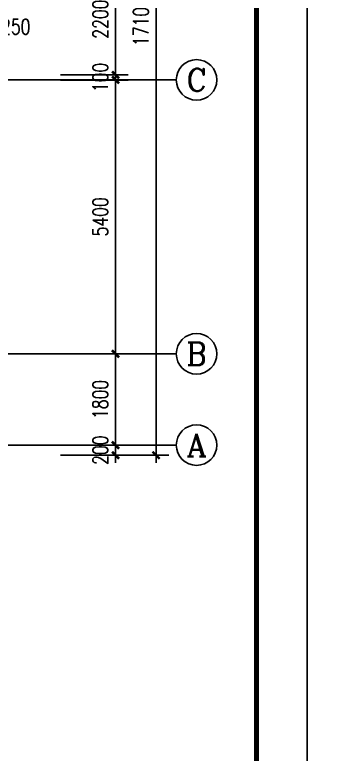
# Model space of a CAD drawing. Extents: x -105837 to 547563, y 466041 to 508041.
# Drawn here: x 125990 to 132238, y 473552 to 488132 of the extents above; entities that cross this region are included whole.
import ezdxf
from ezdxf.enums import TextEntityAlignment as Align

# ---------------------------------------------------------------- set-up
doc = ezdxf.new("R2010")
doc.units = 0
doc.header["$LTSCALE"] = 1000
doc.header["$MEASUREMENT"] = 0
doc.linetypes.add('DOTE', pattern=[2.42, 2, -0.2, 0.02, -0.2])
doc.layers.get('0').update_dxf_attribs({"linetype": 'CONTINUOUS'})
doc.layers.get('DEFPOINTS').update_dxf_attribs({"linetype": 'CONTINUOUS'})
for name, color, linetype in [('AXIS', 3, 'CONTINUOUS'), ('AXIS_TEXT', 7, 'CONTINUOUS'), ('DOTE', 1, 'DOTE'), ('PUB_DIM', 3, 'CONTINUOUS'), ('PUB_TITLE', 4, 'CONTINUOUS')]:
    doc.layers.add(name, color=color, linetype=linetype)
doc.styles.add('COMPLEX', font='COMPLEX.shx')
doc.styles.add('DIM_FONT', font='SIMPLEX.shx', dxfattribs={"width": 0.75})
doc.dimstyles.new('DIMN', dxfattribs={"dimtxt": 300, "dimasz": 1, "dimexe": 250, "dimexo": 300, "dimgap": 150, "dimtad": 1, "dimdec": 0, "dimzin": 0, "dimdsep": 46, "dimtxsty": 'DIM_FONT', "dimblk": '_DIMX', "dimcen": 0.09, "dimclrt": 7, "dimadec": 0, "dimazin": 0, "dimtfac": 1, "dimtdec": 0, "dimtix": 1, "dimtmove": 2, "dimatfit": 3, "dimldrblk": '_DIMX', "dimfxl": 1, "dimtolj": 1, "dimtzin": 0, "dimarcsym": 0})

# ---------------------------------------------------------------- blocks, each defined once
blk = doc.blocks.new('_axiso')
blk.add_circle((0, 0), 0.5)
at = {"layer": 'AXIS_TEXT', "style": 'COMPLEX', "width": 1.041667}
blk.add_attdef('A', text='', height=0.56, dxfattribs=at).set_placement((-0.25, -0.28), (0.25, -0.28), align=Align.FIT)
blk = doc.blocks.new('_DIMX')
blk.add_line((-150, 0), (150, 0))
at = {"const_width": 50}
blk.add_lwpolyline([(-70, -70), (70, 70)], dxfattribs=at)
blk = doc.blocks.new('*D607')
at = {"layer": 'AXIS', "color": 0, "lineweight": -2, "transparency": 16777216}
for p, q in [((126895, 496547), (129030, 496547)), ((128780, 496546), (128780, 479448)), ((126895, 479447), (129030, 479447))]:
    blk.add_line(p, q, dxfattribs=at)
at = {"layer": 'DEFPOINTS', "color": 0, "transparency": 16777216}
for p in [(126595, 496547), (126595, 479447), (128780, 479447)]:
    blk.add_point(p, dxfattribs=at)
at = {"layer": 'AXIS', "color": 0, "lineweight": -2, "transparency": 16777216}
for p, rotation in [((128780, 496547), 90), ((128780, 479447), 270)]:
    blk.add_blockref('_DIMX', p, dxfattribs=dict(at, rotation=rotation))
at = {"layer": 'AXIS', "color": 7, "transparency": 16777216, "insert": (128480, 487997), "char_height": 300, "attachment_point": 5, "rotation": 90, "style": 'DIM_FONT'}
blk.add_mtext('\\A1;17100', dxfattribs=at)
blk = doc.blocks.new('*D608')
at = {"layer": 'AXIS', "color": 0, "lineweight": -2, "transparency": 16777216}
for p, q in [((126895, 486847), (128230, 486847)), ((127980, 486846), (127980, 481448)), ((126895, 481447), (128230, 481447))]:
    blk.add_line(p, q, dxfattribs=at)
at = {"layer": 'DEFPOINTS', "color": 0, "transparency": 16777216}
for p in [(126595, 486847), (126595, 481447), (127980, 481447)]:
    blk.add_point(p, dxfattribs=at)
at = {"layer": 'AXIS', "color": 0, "lineweight": -2, "transparency": 16777216}
for p, rotation in [((127980, 486847), 90), ((127980, 481447), 270)]:
    blk.add_blockref('_DIMX', p, dxfattribs=dict(at, rotation=rotation))
at = {"layer": 'AXIS', "color": 7, "transparency": 16777216, "insert": (127680, 484147), "char_height": 300, "attachment_point": 5, "rotation": 90, "style": 'DIM_FONT'}
blk.add_mtext('\\A1;5400', dxfattribs=at)
blk = doc.blocks.new('*D609')
at = {"layer": 'DEFPOINTS', "color": 0, "transparency": 16777216}
for p in [(126595, 479647), (127980, 479647), (126595, 479447)]:
    blk.add_point(p, dxfattribs=at)
at = {"layer": 'PUB_DIM', "color": 0, "lineweight": -2, "transparency": 16777216}
for p, q in [((126895, 479647), (128230, 479647)), ((127980, 479648), (127980, 479649)), ((127980, 479447), (127980, 479647)), ((126895, 479447), (128230, 479447)), ((127980, 479446), (127980, 479445))]:
    blk.add_line(p, q, dxfattribs=at)
for p, rotation in [((127980, 479647), 270), ((127980, 479447), 90)]:
    blk.add_blockref('_DIMX', p, dxfattribs=dict(at, rotation=rotation))
at = {"layer": 'PUB_DIM', "color": 7, "transparency": 16777216, "insert": (127680, 479547), "char_height": 300, "attachment_point": 5, "rotation": 90, "style": 'DIM_FONT'}
blk.add_mtext('\\A1;200', dxfattribs=at)
blk = doc.blocks.new('*D610')
at = {"layer": 'AXIS', "color": 0, "lineweight": -2, "transparency": 16777216}
for p, q in [((126895, 481447), (128230, 481447)), ((127980, 481446), (127980, 479648)), ((126895, 479647), (128230, 479647))]:
    blk.add_line(p, q, dxfattribs=at)
at = {"layer": 'DEFPOINTS', "color": 0, "transparency": 16777216}
for p in [(126595, 481447), (126595, 479647), (127980, 479647)]:
    blk.add_point(p, dxfattribs=at)
at = {"layer": 'AXIS', "color": 0, "lineweight": -2, "transparency": 16777216}
for p, rotation in [((127980, 481447), 90), ((127980, 479647), 270)]:
    blk.add_blockref('_DIMX', p, dxfattribs=dict(at, rotation=rotation))
at = {"layer": 'AXIS', "color": 7, "transparency": 16777216, "insert": (127680, 480547), "char_height": 300, "attachment_point": 5, "rotation": 90, "style": 'DIM_FONT'}
blk.add_mtext('\\A1;1800', dxfattribs=at)
blk = doc.blocks.new('*D821')
at = {"layer": 'DEFPOINTS', "color": 0, "transparency": 16777216}
for p in [(125470, 487596), (125220, 486847, -1273), (125470, 486847, -1273)]:
    blk.add_point(p, dxfattribs=at)
at = {"layer": 'PUB_DIM', "color": 0, "lineweight": -2, "transparency": 16777216}
for p, q in [((125220, 487147), (125220, 487846)), ((125470, 487147), (125470, 487846)), ((125219, 487596), (125218, 487596)), ((125220, 487596), (125470, 487596)), ((125471, 487596), (125472, 487596))]:
    blk.add_line(p, q, dxfattribs=at)
blk.add_blockref('_DIMX', (125220, 487596), dxfattribs=at)
at = {"layer": 'PUB_DIM', "color": 0, "lineweight": -2, "transparency": 16777216, "rotation": 180}
blk.add_blockref('_DIMX', (125470, 487596), dxfattribs=at)
at = {"layer": 'PUB_DIM', "color": 7, "transparency": 16777216, "insert": (126011, 487896), "char_height": 300, "attachment_point": 5, "style": 'DIM_FONT'}
blk.add_mtext('\\A1;250', dxfattribs=at)
blk = doc.blocks.new('*D822')
at = {"layer": 'AXIS', "color": 0, "lineweight": -2, "transparency": 16777216}
for p, q in [((126895, 489146), (128230, 489146)), ((127980, 489145), (127980, 486947)), ((126895, 486946), (128230, 486946))]:
    blk.add_line(p, q, dxfattribs=at)
at = {"layer": 'DEFPOINTS', "color": 0, "transparency": 16777216}
for p in [(126595, 489146, 1273), (126595, 486946, 1273), (127980, 486946)]:
    blk.add_point(p, dxfattribs=at)
at = {"layer": 'AXIS', "color": 0, "lineweight": -2, "transparency": 16777216}
for p, rotation in [((127980, 489146), 90), ((127980, 486946), 270)]:
    blk.add_blockref('_DIMX', p, dxfattribs=dict(at, rotation=rotation))
at = {"layer": 'AXIS', "color": 7, "transparency": 16777216, "insert": (127680, 488046), "char_height": 300, "attachment_point": 5, "rotation": 90, "style": 'DIM_FONT'}
blk.add_mtext('\\A1;2200', dxfattribs=at)
blk = doc.blocks.new('*D823')
at = {"layer": 'AXIS', "color": 0, "lineweight": -2, "transparency": 16777216}
for p, q in [((126895, 486946), (128230, 486946)), ((126895, 486846), (128230, 486846)), ((127980, 486947), (127980, 486948)), ((127980, 486946), (127980, 486846)), ((127980, 486845), (127980, 486844))]:
    blk.add_line(p, q, dxfattribs=at)
at = {"layer": 'DEFPOINTS', "color": 0, "transparency": 16777216}
for p in [(126595, 486946, 1273), (126595, 486846), (127980, 486846)]:
    blk.add_point(p, dxfattribs=at)
at = {"layer": 'AXIS', "color": 0, "lineweight": -2, "transparency": 16777216}
for p, rotation in [((127980, 486946), 270), ((127980, 486846), 90)]:
    blk.add_blockref('_DIMX', p, dxfattribs=dict(at, rotation=rotation))
at = {"layer": 'AXIS', "color": 7, "transparency": 16777216, "insert": (127680, 486896), "char_height": 300, "attachment_point": 5, "rotation": 90, "style": 'DIM_FONT'}
blk.add_mtext('\\A1;100', dxfattribs=at)

msp = doc.modelspace()

# ---------------------------------------------------------------- linework, layer by layer
at = {"layer": 'AXIS'}
for p, q in [((129179.79489, 486847.06735), (126894.95214, 486847.06735)), ((129179.79489, 481447.06735), (126894.95214, 481447.06735)), ((129179.79489, 479647.06735), (126894.95214, 479647.06735))]:
    msp.add_line(p, q, dxfattribs=at)
at = {"layer": 'DOTE'}
for p, q in [((126894.95214, 486847.06735), (77176.09547, 486847.06735)), ((126894.95214, 481447.06735), (77176.09547, 481447.06735)), ((126894.95214, 481447.06735), (114670.1323, 481447.06735)), ((126894.95214, 479647.06735), (77176.09547, 479647.06735))]:
    msp.add_line(p, q, dxfattribs=at)
at = {"layer": 'PUB_TITLE'}
for points in [[(72363.01576, 466040.74173), (131763.01576, 466040.74173), (131763.01576, 508040.74173), (72363.01576, 508040.74173)], [(131763.01576, 466040.74173), (191163.01576, 466040.74173), (191163.01576, 508040.74173), (131763.01576, 508040.74173)]]:
    msp.add_lwpolyline(points, close=True, dxfattribs=at)
at = {"layer": 'PUB_TITLE', "const_width": 100}
msp.add_lwpolyline([(73363.01576, 467040.74173), (130763.01576, 467040.74173), (130763.01576, 507040.74173), (73363.01576, 507040.74173)], close=True, dxfattribs=at)

# ---------------------------------------------------------------- block references
at = {"layer": 'AXIS'}
ref = msp.add_blockref('_axiso', (129579.79489, 486847.06735), dxfattribs=dict(at, xscale=800, yscale=800, zscale=800))
ref.add_attrib('A', 'C', dxfattribs={"layer": 'AXIS_TEXT', "height": 448, "style": 'COMPLEX', "width": 1.25}).set_placement((129379.79489, 486623.06735), (129779.79489, 486623.06735), align=Align.FIT)
ref = msp.add_blockref('_axiso', (129579.79489, 481447.06735), dxfattribs=dict(at, xscale=800, yscale=800, zscale=800))
ref.add_attrib('A', 'B', dxfattribs={"layer": 'AXIS_TEXT', "height": 448, "style": 'COMPLEX', "width": 1.102941}).set_placement((129379.79489, 481223.06735), (129779.79489, 481223.06735), align=Align.FIT)
at = {"layer": 'AXIS', "xscale": 800, "yscale": 800, "zscale": 800}
msp.add_blockref('_axiso', (129579.79489, 479647.06735), dxfattribs=at).add_auto_attribs({'A': 'A'})

# ---------------------------------------------------------------- dimensions: what is measured, and where the dimension line sits
at = {"layer": 'AXIS'}
dim = msp.add_aligned_dim(p1=(126594.95214, 496547.06735), p2=(126594.95214, 479447.06735), distance=2184.84275, dimstyle='DIMN', dxfattribs=at)
dim.commit()
dim.dimension.update_dxf_attribs({"geometry": '*D607', "text_midpoint": (128479.79489, 487997.06735)})
for base, p1, p2, picture, middle in [((127979.79489, 486946.06735), (126594.95214, 489146.06735, 1272.79221), (126594.95214, 486946.06735, 1272.79221), '*D822', (127679.79489, 488046.06735)), ((127979.79489, 486846.06735), (126594.95214, 486946.06735, 1272.79221), (126594.95214, 486846.06735), '*D823', (127679.79489, 486896.06735)), ((127979.79489, 481447.06735), (126594.95214, 486847.06735), (126594.95214, 481447.06735), '*D608', (127679.79489, 484147.06735)), ((127979.79489, 479647.06735), (126594.95214, 481447.06735), (126594.95214, 479647.06735), '*D610', (127679.79489, 480547.06735))]:
    dim = msp.add_linear_dim(base=base, p1=p1, p2=p2, angle=90, dimstyle='DIMN', dxfattribs=at)
    dim.commit()
    dim.dimension.update_dxf_attribs({"geometry": picture, "text_midpoint": middle})
at = {"layer": 'PUB_DIM'}
dim = msp.add_linear_dim(base=(125470.1323, 487596.3038, 1272.79221), p1=(125220.1323, 486847.06735), p2=(125470.1323, 486847.06735), angle=0, dimstyle='DIMN', dxfattribs=at)
dim.commit()
dim.dimension.update_dxf_attribs({"geometry": '*D821', "text_midpoint": (126011.41802, 487896.3038, 1272.79221), "dimtype": 129})
dim = msp.add_aligned_dim(p1=(126594.95214, 479447.06735), p2=(126594.95214, 479647.06735), distance=-1384.84275, dimstyle='DIMN', dxfattribs=at)
dim.commit()
dim.dimension.update_dxf_attribs({"geometry": '*D609', "text_midpoint": (127679.79489, 479547.06735)})

doc.saveas('drawing.dxf')
